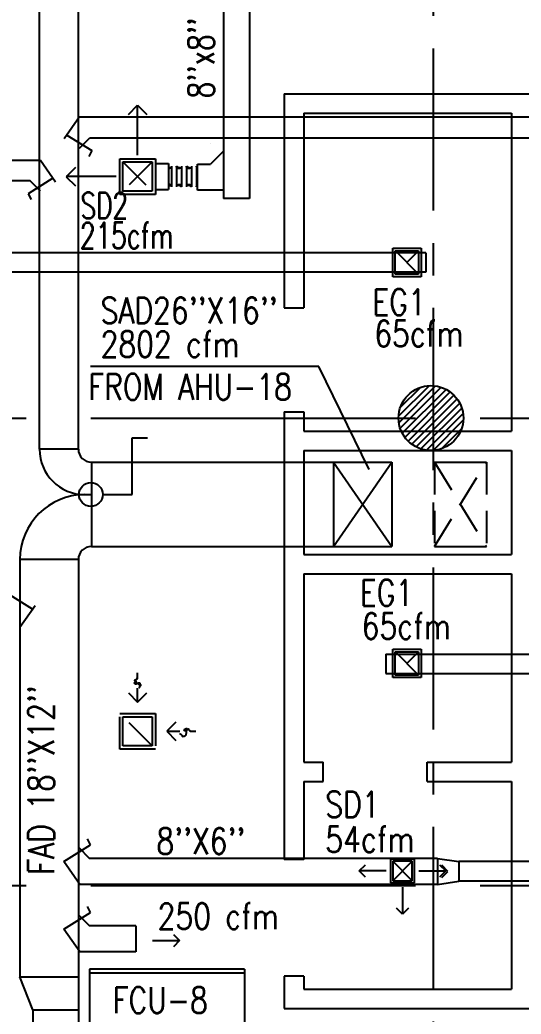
# Model space of a CAD drawing. Extents: x 417866200 to 417866302, y 43498034 to 43498122.
# Drawn here: x 417866260.04 to 417866263.9, y 43498050.24 to 43498057.91 of the extents above; entities that cross this region are included whole.
import ezdxf

# ---------------------------------------------------------------- set-up
doc = ezdxf.new("R2010")
doc.units = 0
doc.header["$MEASUREMENT"] = 0
for name, pattern in [('CENTER', [2, 1.25, -0.25, 0.25, -0.25]), ('CENTERX2', [4, 2.5, -0.5, 0.5, -0.5]), ('HIDDEN', [0.375, 0.25, -0.125])]:
    doc.linetypes.add(name, pattern=pattern)
doc.layers.get('0').update_dxf_attribs({"linetype": 'CONTINUOUS'})
for name, color, linetype in [('AXES', 11, 'CENTERX2'), ('AXES1', 11, 'CENTER'), ('DUCT', 6, 'CONTINUOUS'), ('EXDUCT', 10, 'CONTINUOUS'), ('FCU', 6, 'CONTINUOUS'), ('HAT', 11, 'CONTINUOUS'), ('M-AC-FLEX', 7, 'CONTINUOUS'), ('M-EGU.', 2, 'CONTINUOUS'), ('M-TEXT', 2, 'CONTINUOUS'), ('SCD', 2, 'CONTINUOUS'), ('WALL', 9, 'CONTINUOUS')]:
    doc.layers.add(name, color=color, linetype=linetype)
doc.styles.add('ROMANS', font='ROMANS.shx', dxfattribs={"width": 0.6})

# ---------------------------------------------------------------- blocks, each defined once
blk = doc.blocks.new('*X25')
at = {"color": 0}
for p, q in [((-750.2, 2537.8), (-672.3, 2615.8)), ((-750.2, 2590.8), (-725.3, 2615.8)), ((-659.6, 2515.8), (-750.2, 2606.4)), ((-719.2, 2515.8), (-619.2, 2615.8)), ((-606.6, 2515.8), (-706.6, 2615.8)), ((-666.2, 2515.8), (-566.2, 2615.8)), ((-553.6, 2515.8), (-653.6, 2615.8)), ((-613.2, 2515.8), (-513.2, 2615.8)), ((-500.5, 2515.8), (-600.5, 2615.8)), ((-560.1, 2515.8), (-460.1, 2615.8)), ((-447.5, 2515.8), (-547.5, 2615.8)), ((-507.1, 2515.8), (-407.1, 2615.8)), ((-394.5, 2515.8), (-494.5, 2615.8)), ((-454.1, 2515.8), (-354.1, 2615.8)), ((-341.4, 2515.8), (-441.4, 2615.8)), ((-401, 2515.8), (-301, 2615.8)), ((-288.4, 2515.8), (-388.4, 2615.8)), ((-348, 2515.8), (-248, 2615.8)), ((-235.4, 2515.8), (-335.4, 2615.8)), ((-295, 2515.8), (-195, 2615.8)), ((-182.3, 2515.8), (-282.3, 2615.8)), ((-241.9, 2515.8), (-141.9, 2615.8)), ((-129.3, 2515.8), (-229.3, 2615.8)), ((-188.9, 2515.8), (-88.9, 2615.8)), ((-76.3, 2515.8), (-176.3, 2615.8)), ((-135.9, 2515.8), (-35.9, 2615.8)), ((-23.2, 2515.8), (-123.2, 2615.8)), ((-82.8, 2515.8), (17.2, 2615.8)), ((29.8, 2515.8), (-70.2, 2615.8)), ((-29.8, 2515.8), (70.2, 2615.8)), ((82.8, 2515.8), (-17.2, 2615.8)), ((23.2, 2515.8), (123.2, 2615.8)), ((135.9, 2515.8), (35.9, 2615.8)), ((76.3, 2515.8), (176.3, 2615.8)), ((188.9, 2515.8), (88.9, 2615.8)), ((214.8, 2543), (141.9, 2615.8)), ((214.8, 2596), (195, 2615.8)), ((-712.7, 2515.8), (-750.2, 2553.4)), ((129.3, 2515.8), (214.8, 2601.2)), ((182.3, 2515.8), (214.8, 2548.2))]:
    blk.add_line(p, q, dxfattribs=at)
blk = doc.blocks.new('WAP16')
at = {"color": 6}
for p, q in [((-597, 0), (-597, -737)), ((-597, 0), (597, 0)), ((597, 0), (597, -737)), ((-597, -437), (597, -437)), ((-597, -737), (597, -737))]:
    blk.add_line(p, q, dxfattribs=at)
at = {"color": 3}
for p, q in [((-597, -32), (597, -32)), ((597, -437), (835, -437)), ((835, -437), (835, -737)), ((597, -562), (670.3, -562)), ((-482.5, -737), (-482.5, -862)), ((-482.5, -762), (482.5, -762)), ((482.5, -737), (482.5, -862)), ((597, -737), (835, -737)), ((-482.5, -862), (482.5, -862))]:
    blk.add_line(p, q, dxfattribs=at)
at = {"color": 11}
blk.add_blockref('*X25', (267.7, -3377.8), dxfattribs=at)

msp = doc.modelspace()

# ---------------------------------------------------------------- hatches: boundary and pattern name
at = {"layer": 'HAT'}
h = msp.add_hatch(dxfattribs=at)
h.set_pattern_fill('ANSI31', color=256, scale=0.3, style=0)
h.set_pattern_definition([(45, (417866201.96366, 43498011.203636), (-0.026516504, 0.026516504), [])])
h.paths.add_polyline_path([(417866262.954, 43498054.8381), (417866263.204, 43498054.8381), (417866263.204, 43498055.0881, 0.414214)])
h.paths.add_polyline_path([(417866263.204, 43498055.0881), (417866263.204, 43498054.8381), (417866263.454, 43498054.8381, 0.414214)])
h.paths.add_polyline_path([(417866263.454, 43498054.8381), (417866263.204, 43498054.8381), (417866263.204, 43498054.5881, 0.414214)])
h.paths.add_polyline_path([(417866263.204, 43498054.8381), (417866262.954, 43498054.8381, 0.414214), (417866263.204, 43498054.5881)])

# ---------------------------------------------------------------- linework, layer by layer
at = {"layer": 'AXES'}
for p, q in [((417866200.584, 43498054.837), (417866268.624, 43498054.837)), ((417866200.584, 43498051.237), (417866268.624, 43498051.237))]:
    msp.add_line(p, q, dxfattribs=at)
at = {"layer": 'AXES1'}
msp.add_line((417866263.224, 43498040.437), (417866263.224, 43498099.257), dxfattribs=at)
at = {"layer": 'DUCT', "linetype": 'ByBlock'}
for p, q in [((417866260.4869, 43498054.5982), (417866260.4869, 43498064.6385)), ((417866260.1869, 43498054.5982), (417866260.1869, 43498060.4917)), ((417866261.6061, 43498058.649), (417866261.6061, 43498056.529)), ((417866261.8061, 43498058.649), (417866261.8061, 43498056.529)), ((417866261.8061, 43498056.529), (417866261.6061, 43498056.529)), ((417866260.4869, 43498054.5982), (417866260.1869, 43498054.5982)), ((417866260.5869, 43498054.4982), (417866260.5869, 43498053.8482)), ((417866260.5869, 43498054.4982), (417866262.9031, 43498054.4982)), ((417866262.4531, 43498054.4982), (417866262.9031, 43498053.8482)), ((417866262.4531, 43498053.8482), (417866262.9031, 43498054.4982)), ((417866262.4531, 43498054.4982), (417866262.4531, 43498053.8482)), ((417866262.9031, 43498054.4982), (417866262.9031, 43498053.8482)), ((417866263.2309, 43498054.4982), (417866263.6309, 43498054.4982)), ((417866260.5369, 43498054.2482), (417866260.5869, 43498054.2482)), ((417866260.5869, 43498053.8482), (417866262.9031, 43498053.8482)), ((417866263.2309, 43498053.8482), (417866263.6309, 43498053.8482)), ((417866260.4869, 43498053.7482), (417866260.0369, 43498053.7482)), ((417866260.0369, 43498053.7482), (417866260.0369, 43498050.5316)), ((417866260.4869, 43498053.7482), (417866260.4869, 43498048.4474)), ((417866263.2555, 43498051.4449), (417866260.5728, 43498051.4449)), ((417866263.2555, 43498051.4449), (417866263.42, 43498051.4199)), ((417866263.2555, 43498051.4449), (417866263.2555, 43498051.2449)), ((417866263.42, 43498051.4199), (417866263.42, 43498051.2699)), ((417866265.3816, 43498051.4199), (417866263.42, 43498051.4199)), ((417866263.2555, 43498051.2449), (417866260.4985, 43498051.2449)), ((417866263.2555, 43498051.2449), (417866263.42, 43498051.2699)), ((417866265.3816, 43498051.2699), (417866263.42, 43498051.2699)), ((417866260.9308, 43498050.9239), (417866260.5728, 43498050.9239)), ((417866260.9308, 43498050.9239), (417866260.9308, 43498050.7239)), ((417866260.9308, 43498050.7239), (417866260.4985, 43498050.7239)), ((417866260.1369, 43498050.2777), (417866260.0369, 43498050.5316)), ((417866260.0369, 43498050.5316), (417866260.4869, 43498050.5316)), ((417866260.1369, 43498050.2777), (417866260.4869, 43498050.2777)), ((417866260.1369, 43498050.2777), (417866260.1369, 43498048.4474))]:
    msp.add_line(p, q, dxfattribs=at)
at = {"layer": 'DUCT'}
for p, q in [((417866260.4958, 43498057.159), (417866260.3782, 43498056.9911)), ((417866264.9008, 43498057.1575), (417866260.4958, 43498057.1575)), ((417866260.3988, 43498057.019), (417866260.5903, 43498056.8988)), ((417866260.4958, 43498056.9175), (417866260.5758, 43498056.9975)), ((417866260.5758, 43498056.9975), (417866264.9008, 43498056.9975)), ((417866261.5027, 43498056.9516), (417866261.5027, 43498056.9516)), ((417866260.5903, 43498056.8988), (417866260.5673, 43498056.8537)), ((417866260.5903, 43498056.8988), (417866260.5903, 43498056.8988)), ((417866261.605, 43498056.8943), (417866261.505, 43498056.7943)), ((417866259.0809, 43498056.8259), (417866260.1941, 43498056.8259)), ((417866260.1941, 43498056.8259), (417866260.3117, 43498056.6579)), ((417866261.405, 43498056.5943), (417866261.405, 43498056.7943)), ((417866261.405, 43498056.7943), (417866261.505, 43498056.7943)), ((417866260.1141, 43498056.6659), (417866259.0809, 43498056.6659)), ((417866260.2911, 43498056.6874), (417866260.0996, 43498056.5672)), ((417866260.1941, 43498056.5859), (417866260.1141, 43498056.6659)), ((417866260.0996, 43498056.5672), (417866260.1227, 43498056.5221)), ((417866260.0996, 43498056.5672), (417866260.0996, 43498056.5672)), ((417866261.605, 43498056.5943), (417866261.405, 43498056.5943)), ((417866260.1323, 43498053.3653), (417866259.9408, 43498053.4855)), ((417866260.0353, 43498053.2268), (417866260.1529, 43498053.3947)), ((417866260.5814, 43498051.5494), (417866260.5584, 43498051.5946)), ((417866260.3757, 43498051.4203), (417866260.5814, 43498051.5494)), ((417866260.4869, 43498051.5308), (417866260.5728, 43498051.4449)), ((417866260.5814, 43498051.5494), (417866260.5814, 43498051.5494)), ((417866260.4985, 43498051.2449), (417866260.3757, 43498051.4203)), ((417866263.3348, 43498051.3449), (417866263.2877, 43498051.3921)), ((417866263.2877, 43498051.2978), (417866263.3348, 43498051.3449)), ((417866260.5814, 43498051.0284), (417866260.5584, 43498051.0735)), ((417866260.3757, 43498050.8993), (417866260.5814, 43498051.0284)), ((417866260.4869, 43498051.0097), (417866260.5728, 43498050.9239)), ((417866260.5814, 43498051.0284), (417866260.5814, 43498051.0284)), ((417866260.4985, 43498050.7239), (417866260.3757, 43498050.8993))]:
    msp.add_line(p, q, dxfattribs=at)
at = {"layer": 'DUCT', "color": 2, "linetype": 'ByBlock'}
for p, q in [((417866260.9004, 43498054.6846), (417866261.0193, 43498054.6846)), ((417866260.9004, 43498054.2491), (417866260.9004, 43498054.6846)), ((417866260.6747, 43498054.2491), (417866260.9004, 43498054.2491))]:
    msp.add_line(p, q, dxfattribs=at)
at = {"layer": 'DUCT', "linetype": 'HIDDEN'}
for p, q in [((417866263.2309, 43498054.4982), (417866263.6309, 43498053.8482)), ((417866263.2309, 43498053.8482), (417866263.6309, 43498054.4982)), ((417866263.2309, 43498054.4982), (417866263.2309, 43498053.8482)), ((417866263.6309, 43498054.4982), (417866263.6309, 43498053.8482))]:
    msp.add_line(p, q, dxfattribs=at)
at = {"layer": 'DUCT', "color": 2}
for p, q in [((417866261.2193, 43498050.8586), (417866261.2664, 43498050.8114)), ((417866261.059, 43498050.8114), (417866261.2664, 43498050.8114)), ((417866261.2664, 43498050.8114), (417866261.2193, 43498050.7643))]:
    msp.add_line(p, q, dxfattribs=at)
at = {"layer": 'DUCT', "color": 2, "linetype": 'ByBlock'}
msp.add_circle((417866260.5833, 43498054.2491), 0.0914, dxfattribs=at)
at = {"layer": 'DUCT', "linetype": 'ByBlock'}
for centre, radius, start, end in [((417866260.5369, 43498054.5982), 0.35, 180, 270), ((417866260.5869, 43498054.5982), 0.1, 180, 270), ((417866260.5369, 43498053.7482), 0.5, 90, 180), ((417866260.5869, 43498053.7482), 0.1, 90, 180)]:
    msp.add_arc(centre, radius, start, end, dxfattribs=at)
at = {"layer": 'EXDUCT', "linetype": 'ByBlock'}
for p, q in [((417866263.1651, 43498056.1114), (417866259.2591, 43498056.1114)), ((417866263.0194, 43498056.0364), (417866263.1094, 43498056.1264)), ((417866263.1651, 43498056.1114), (417866263.1651, 43498055.9614)), ((417866263.1651, 43498055.9614), (417866259.3791, 43498055.9614)), ((417866263.0194, 43498052.9478), (417866263.1094, 43498053.0378)), ((417866262.8572, 43498053.0186), (417866262.8572, 43498052.8686)), ((417866262.8572, 43498053.0186), (417866264.3631, 43498053.0186)), ((417866262.8572, 43498052.8686), (417866264.363, 43498052.8686))]:
    msp.add_line(p, q, dxfattribs=at)
at = {"layer": 'M-AC-FLEX', "color": 11}
for p, q in [((417866261.2044, 43498056.7801), (417866261.2044, 43498056.6191)), ((417866261.2427, 43498056.7801), (417866261.2427, 43498056.6191)), ((417866261.2427, 43498056.7801), (417866261.2427, 43498056.6191)), ((417866261.2817, 43498056.7801), (417866261.2817, 43498056.6191)), ((417866261.2817, 43498056.7801), (417866261.2817, 43498056.6191)), ((417866261.3193, 43498056.7801), (417866261.3193, 43498056.6191)), ((417866261.3193, 43498056.7801), (417866261.3193, 43498056.6191)), ((417866261.3583, 43498056.7801), (417866261.3583, 43498056.6191)), ((417866261.3583, 43498056.7801), (417866261.3583, 43498056.6191)), ((417866261.3966, 43498056.7801), (417866261.3966, 43498056.6191)), ((417866261.3966, 43498056.7801), (417866261.3966, 43498056.6191))]:
    msp.add_line(p, q, dxfattribs=at)
at = {"layer": 'M-AC-FLEX'}
for points in [[(417866261.1811, 43498056.7609, 0.471589), (417866261.2044, 43498056.7801, -1.018005), (417866261.2427, 43498056.7801)], [(417866261.281, 43498056.7801, -1.017916), (417866261.3193, 43498056.7801)], [(417866261.32, 43498056.7801, 1.017916), (417866261.2817, 43498056.7801)], [(417866261.405, 43498056.7641, -0.244975), (417866261.3966, 43498056.7801, 1.018005), (417866261.3583, 43498056.7801)], [(417866261.3966, 43498056.7801, 0.244975), (417866261.405, 43498056.7641, 0.244975)], [(417866261.1811, 43498056.6382, -0.471589), (417866261.2044, 43498056.6191, 1.018005), (417866261.2427, 43498056.6191)], [(417866261.281, 43498056.6184, 1.000002), (417866261.3193, 43498056.6191)], [(417866261.32, 43498056.6184, -1.000002), (417866261.2817, 43498056.6191)], [(417866261.405, 43498056.635, 0.244975), (417866261.3966, 43498056.6191, -1.018005), (417866261.3583, 43498056.6191)], [(417866261.3966, 43498056.6191, -0.244975), (417866261.405, 43498056.635, -0.244975)]]:
    msp.add_lwpolyline(points, format="xyb", dxfattribs=at)
for centre, start, end in [((417866261.2622, 43498056.7801), 180, 331.56864), ((417866261.2622, 43498056.7801), 208.43136, 0), ((417866261.3388, 43498056.7801), 180, 331.56864), ((417866261.3388, 43498056.7801), 208.43136, 0), ((417866261.2622, 43498056.6191), 28.43137, 180.01777), ((417866261.2622, 43498056.6191), 28.43137, 180.01777), ((417866261.2622, 43498056.6191), 359.98223, 151.56863), ((417866261.2622, 43498056.6191), 359.98223, 151.56863), ((417866261.3388, 43498056.6191), 28.43137, 180.01777), ((417866261.3388, 43498056.6191), 28.43137, 180.01777), ((417866261.3388, 43498056.6191), 359.98223, 151.56863), ((417866261.3388, 43498056.6191), 359.98223, 151.56863)]:
    msp.add_arc(centre, 0.0195, start, end, dxfattribs=at)
at = {"layer": 'M-EGU.'}
for p, q in [((417866260.8721, 43498057.1783), (417866260.9429, 43498057.249)), ((417866260.9429, 43498056.8628), (417866260.9429, 43498057.249)), ((417866260.9429, 43498057.249), (417866261.0136, 43498057.1783)), ((417866260.8054, 43498056.5615), (417866260.8054, 43498056.8365)), ((417866260.8054, 43498056.8365), (417866261.0804, 43498056.8365)), ((417866261.0804, 43498056.8365), (417866261.0804, 43498056.5615)), ((417866261.0804, 43498056.799), (417866261.1804, 43498056.799)), ((417866261.1804, 43498056.799), (417866261.1804, 43498056.599)), ((417866260.4636, 43498056.7681), (417866260.3929, 43498056.6974)), ((417866260.779, 43498056.699), (417866260.3929, 43498056.699)), ((417866260.3929, 43498056.6974), (417866260.4636, 43498056.6267)), ((417866261.0804, 43498056.5615), (417866260.8054, 43498056.5615)), ((417866261.0804, 43498056.599), (417866261.1804, 43498056.599)), ((417866262.9294, 43498055.9464), (417866262.9294, 43498056.1264)), ((417866262.9294, 43498056.1264), (417866263.1094, 43498056.1264)), ((417866263.1094, 43498056.1264), (417866263.1094, 43498055.9464)), ((417866263.1094, 43498055.9464), (417866262.9294, 43498055.9464)), ((417866262.9294, 43498052.8578), (417866262.9294, 43498053.0378)), ((417866262.9294, 43498053.0378), (417866263.1094, 43498053.0378)), ((417866263.1094, 43498053.0378), (417866263.1094, 43498052.8578)), ((417866260.9429, 43498052.831), (417866260.9429, 43498052.874)), ((417866263.1094, 43498052.8578), (417866262.9294, 43498052.8578)), ((417866260.9429, 43498052.649), (417866260.9429, 43498052.7558)), ((417866260.8721, 43498052.7197), (417866260.9429, 43498052.649)), ((417866260.9429, 43498052.649), (417866261.0136, 43498052.7197)), ((417866260.8304, 43498052.3115), (417866260.8304, 43498052.5365)), ((417866260.8304, 43498052.5365), (417866261.0554, 43498052.5365)), ((417866261.0554, 43498052.5365), (417866261.0554, 43498052.3115)), ((417866261.2386, 43498052.4947), (417866261.1679, 43498052.424)), ((417866261.1679, 43498052.424), (417866261.2386, 43498052.3533)), ((417866261.1679, 43498052.424), (417866261.2689, 43498052.424)), ((417866261.3485, 43498052.424), (417866261.3929, 43498052.424)), ((417866261.0554, 43498052.3115), (417866260.8304, 43498052.3115))]:
    msp.add_line(p, q, dxfattribs=at)
at = {"layer": 'M-EGU.', "linetype": 'HIDDEN'}
for p, q in [((417866260.8304, 43498056.8115), (417866261.0554, 43498056.8115)), ((417866261.0554, 43498056.8115), (417866260.8304, 43498056.5865)), ((417866260.8304, 43498056.8115), (417866261.0554, 43498056.5865)), ((417866260.8304, 43498056.5865), (417866260.8304, 43498056.8115)), ((417866261.0554, 43498056.8115), (417866261.0554, 43498056.5865)), ((417866261.0554, 43498056.5865), (417866260.8304, 43498056.5865)), ((417866262.9094, 43498055.9264), (417866262.9094, 43498056.1464)), ((417866262.9094, 43498056.1464), (417866263.1294, 43498056.1464)), ((417866263.1094, 43498055.9464), (417866262.9294, 43498056.1264)), ((417866263.1294, 43498056.1464), (417866263.1294, 43498055.9264)), ((417866263.1294, 43498055.9264), (417866262.9094, 43498055.9264)), ((417866262.9094, 43498052.8378), (417866262.9094, 43498053.0578)), ((417866262.9094, 43498053.0578), (417866263.1294, 43498053.0578)), ((417866263.1094, 43498052.8578), (417866262.9294, 43498053.0378)), ((417866263.1294, 43498053.0578), (417866263.1294, 43498052.8378)), ((417866263.1294, 43498052.8378), (417866262.9094, 43498052.8378)), ((417866260.8054, 43498052.2865), (417866260.8054, 43498052.5615)), ((417866260.8054, 43498052.5615), (417866261.0804, 43498052.5615)), ((417866261.0554, 43498052.3115), (417866260.8304, 43498052.5365)), ((417866261.0804, 43498052.5615), (417866261.0804, 43498052.2865)), ((417866261.0804, 43498052.2865), (417866260.8054, 43498052.2865))]:
    msp.add_line(p, q, dxfattribs=at)
at = {"layer": 'M-EGU.'}
for points in [[(417866260.9429, 43498052.831, 0.187862), (417866260.9244, 43498052.8196, 0.202645), (417866260.9195, 43498052.8, 0.616915), (417866260.9445, 43498052.7919, -0.668708), (417866260.9681, 43498052.7824, -0.194285), (417866260.961, 43498052.7644, -0.186051), (417866260.9429, 43498052.7558)], [(417866261.3485, 43498052.424, 0.1324), (417866261.3374, 43498052.4401, 0.15664), (417866261.322, 43498052.4464, 0.736612), (417866261.3094, 43498052.4149, -0.774232), (417866261.2955, 43498052.3845, -0.203349), (417866261.2744, 43498052.3983, -0.193808), (417866261.2689, 43498052.424)]]:
    msp.add_lwpolyline(points, format="xyb", dxfattribs=at)
at = {"layer": 'M-TEXT', "color": 4}
for p, q in [((417866262.3392, 43498055.2362), (417866260.5802, 43498055.2362)), ((417866262.7285, 43498054.4419), (417866262.3392, 43498055.2362))]:
    msp.add_line(p, q, dxfattribs=at)
at = {"layer": 'SCD'}
for p, q in [((417866262.8933, 43498051.4398), (417866262.8933, 43498051.2565)), ((417866263.0766, 43498051.4398), (417866262.8933, 43498051.4398)), ((417866263.0766, 43498051.2565), (417866263.0766, 43498051.4398)), ((417866262.6516, 43498051.3481), (417866262.6988, 43498051.3953)), ((417866263.2712, 43498051.3953), (417866263.3183, 43498051.3481)), ((417866262.6988, 43498051.301), (417866262.6516, 43498051.3481)), ((417866262.8591, 43498051.3481), (417866262.6516, 43498051.3481)), ((417866263.1108, 43498051.3481), (417866263.3183, 43498051.3481)), ((417866263.3183, 43498051.3481), (417866263.2712, 43498051.301)), ((417866262.8933, 43498051.2565), (417866263.0766, 43498051.2565)), ((417866262.985, 43498051.2223), (417866262.985, 43498051.0148)), ((417866262.985, 43498051.0148), (417866262.9378, 43498051.0619)), ((417866263.0321, 43498051.0619), (417866262.985, 43498051.0148))]:
    msp.add_line(p, q, dxfattribs=at)
at = {"layer": 'SCD', "linetype": 'HIDDEN'}
for p, q in [((417866262.91, 43498051.4231), (417866262.91, 43498051.2731)), ((417866263.06, 43498051.4231), (417866262.91, 43498051.4231)), ((417866262.91, 43498051.4231), (417866263.06, 43498051.2731)), ((417866262.91, 43498051.2731), (417866263.06, 43498051.4231)), ((417866263.06, 43498051.2731), (417866263.06, 43498051.4231)), ((417866262.91, 43498051.2731), (417866263.06, 43498051.2731))]:
    msp.add_line(p, q, dxfattribs=at)
at = {"layer": 'WALL'}
for p, q in [((417866262.074, 43498057.337), (417866262.074, 43498055.687)), ((417866262.074, 43498057.337), (417866267.074, 43498057.337)), ((417866262.224, 43498057.187), (417866262.224, 43498055.687)), ((417866262.224, 43498057.187), (417866263.824, 43498057.187)), ((417866263.824, 43498057.187), (417866263.824, 43498054.737)), ((417866262.074, 43498055.687), (417866262.224, 43498055.687)), ((417866262.074, 43498054.887), (417866262.224, 43498054.887)), ((417866262.074, 43498054.887), (417866262.074, 43498051.437)), ((417866262.224, 43498054.887), (417866262.224, 43498054.737)), ((417866262.224, 43498054.737), (417866263.824, 43498054.737)), ((417866262.224, 43498054.587), (417866262.224, 43498053.787)), ((417866262.224, 43498054.587), (417866263.824, 43498054.587)), ((417866263.824, 43498054.587), (417866263.824, 43498053.787)), ((417866262.224, 43498053.787), (417866263.824, 43498053.787)), ((417866262.224, 43498053.637), (417866262.224, 43498052.187)), ((417866262.224, 43498053.637), (417866263.824, 43498053.637)), ((417866263.824, 43498053.637), (417866263.824, 43498052.187)), ((417866262.224, 43498052.037), (417866262.224, 43498051.437)), ((417866263.824, 43498052.037), (417866263.824, 43498050.437)), ((417866262.074, 43498050.537), (417866262.074, 43498050.287)), ((417866262.224, 43498050.537), (417866262.224, 43498050.437))]:
    msp.add_line(p, q, dxfattribs=at)
at = {"layer": 'WALL', "linetype": 'ByBlock'}
for p, q in [((417866262.224, 43498052.187), (417866262.374, 43498052.187)), ((417866262.374, 43498052.037), (417866262.374, 43498052.187)), ((417866263.174, 43498052.037), (417866263.174, 43498052.187)), ((417866263.174, 43498052.187), (417866263.824, 43498052.187)), ((417866262.224, 43498052.037), (417866262.374, 43498052.037)), ((417866263.174, 43498052.037), (417866263.824, 43498052.037)), ((417866262.224, 43498051.437), (417866262.074, 43498051.437)), ((417866262.224, 43498050.537), (417866262.074, 43498050.537)), ((417866262.224, 43498050.437), (417866263.824, 43498050.437)), ((417866262.074, 43498050.287), (417866267.074, 43498050.287))]:
    msp.add_line(p, q, dxfattribs=at)
at = {"layer": 'WALL'}
msp.add_circle((417866263.204, 43498054.8381), 0.25, dxfattribs=at)

# ---------------------------------------------------------------- block references
at = {"layer": 'FCU', "linetype": 'ByBlock', "xscale": -0.0009999871253967285, "yscale": 0.001000002026557922, "zscale": 0.001}
msp.add_blockref('WAP16', (417866261.1693, 43498050.5918), dxfattribs=at)

# ---------------------------------------------------------------- texts
at = {"layer": 'M-TEXT', "style": 'ROMANS'}
for s, width, p in [("8''x8''", 0.75, (417866261.5324, 43498057.3013)), ("FAD 18''X12''", 0.8, (417866260.2995, 43498051.3194))]:
    msp.add_text(s, height=0.2, rotation=90, dxfattribs=dict(at, width=width)).set_placement(p)
for s, width, p in [('SD2', 0.7, (417866260.5036, 43498056.3761)), ('215cfm', 0.7, (417866260.4991, 43498056.1441)), ('EG1', 0.8, (417866262.7525, 43498055.6321)), ("SAD26''X16''", 0.8, (417866260.658, 43498055.5665)), ('65cfm', 0.8, (417866262.7671, 43498055.3888)), ('2802 cfm', 0.8, (417866260.658, 43498055.3078)), ('FROM AHU-18', 0.8, (417866260.5622, 43498054.9789)), ('EG1', 0.8, (417866262.656, 43498053.3923)), ('65cfm', 0.8, (417866262.6706, 43498053.1349)), ('SD1', 0.8, (417866262.3898, 43498051.7611)), ("8''X6''", 0.8, (417866261.0877, 43498051.4783)), ('54cfm', 0.8, (417866262.3898, 43498051.4918)), ('250 cfm', 0.8, (417866261.0976, 43498050.8993)), ('FCU-8', 0.8, (417866260.7507, 43498050.2527))]:
    msp.add_text(s, height=0.2, dxfattribs=dict(at, width=width)).set_placement(p)

doc.saveas('drawing.dxf')
